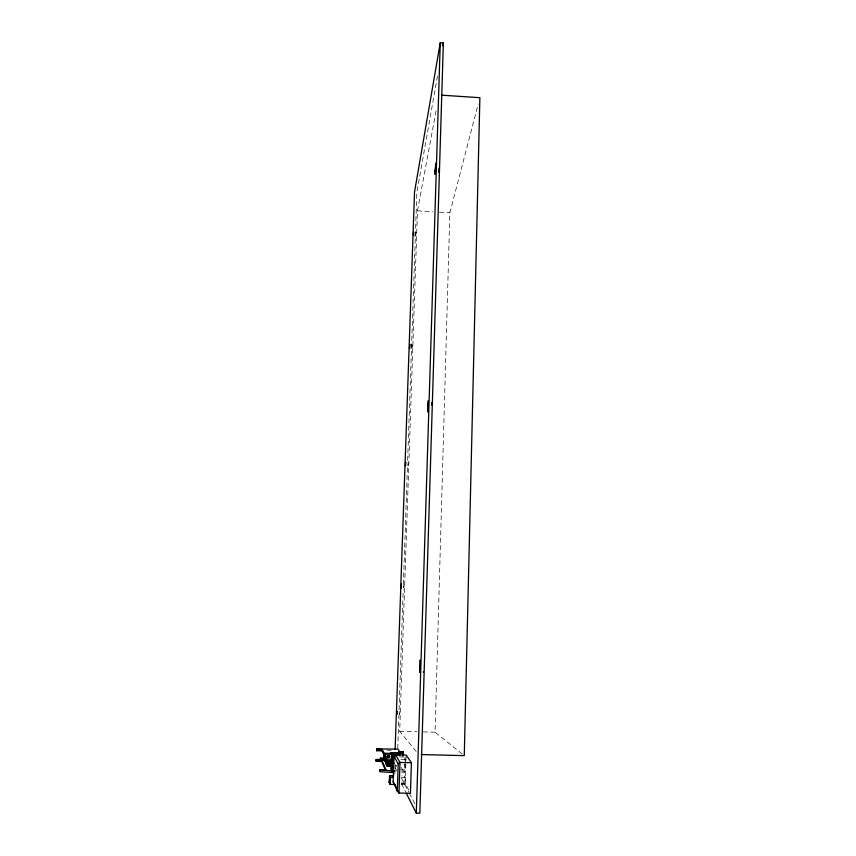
<?xml version="1.0" encoding="UTF-8"?>
<svg xmlns="http://www.w3.org/2000/svg" width="856" height="856" viewBox="0 0 856 856"><rect width="100%" height="100%" fill="white"/><g stroke="black" fill="none" stroke-linecap="round" stroke-linejoin="round"><path stroke-width="0.64" stroke-dasharray="4.28 3.21" d="M462.187 753.965L435.062 732.222L449.86 212.78L478.183 104.175M401.282 784.631L404.974 784.717L405.198 777.612L404.289 775.975L401.646 775.911M401.411 771.128L405.37 771.224L405.573 764.932L401.614 764.825M405.626 763.359L405.787 758.33M408.687 790.024L405.209 783.486L405.926 761.53M405.969 760.235L406.097 756.362M394.851 774.188L394.98 770.304M395.023 769.02L395.162 765.136M395.772 764.718L395.74 765.778M397.751 748.422L398.896 715.081M399.078 709.742L403.208 589.709M403.39 584.38L407.424 467.012M407.649 460.346L416.872 192.279L437.544 75.745M416.134 751.44L399.688 731.27L417.471 210.865L436.624 108.006M404.974 784.717L404.064 782.994L404.289 775.975M401.721 772.786L404.385 772.85L404.963 757.1M415.834 235.732C415.663 226.38 417.653 238.524 413.427 235.635M409.703 344.7C413.277 342.55 412.881 350.874 409.521 348.36M401.411 782.93L404.064 782.994M401.207 783.39L405.209 783.486M386.923 755.484L389.48 755.506M387.073 755.677L389.64 755.827M387.233 755.987L389.812 756.137M387.394 756.308L389.929 756.372M387.436 756.394L389.972 756.458M386.784 756.543L390.09 756.683M399.249 756.918L404.514 757.046M389.523 756.929L386.944 756.865L389.566 757.025M386.73 757.121L389.694 757.26L386.848 757.346M386.891 757.442L389.405 757.507M400.833 759.55L404.813 759.647L402.769 756.479M400.629 769.726L404.546 769.822L405.37 771.224M401.518 777.515L405.198 777.612M399.688 731.27L416.722 731.73M423.271 731.901L435.062 732.222M387.137 750.198L391.192 750.305M417.471 210.865L433.018 211.785M439.492 212.17L449.86 212.78M401.282 767.447L404.385 772.85M396.028 765.178L395.932 766.152M396.221 765.553L396.125 766.516M401.336 777.976L408.74 792.067M409.35 793.245L414.903 803.805M395.119 767.597L396.938 771.106M401.518 783.786L405.658 791.993M412.143 344.818L411.961 348.488M407.895 464.637C408.055 469.045 408.312 456.73 407.895 464.637M403.722 586.467C403.85 591.903 404.15 578.378 403.722 586.467M399.367 713.358C399.549 718.205 399.709 706.585 399.367 713.358"/><path stroke-width="1.28" d="M413.405 234.651C413.555 237.615 413.79 228.424 413.416 234.202M431.852 405.188L431.873 402.534M416.294 813.125L440.252 42.8L443.355 43.014L419.836 813.2L416.294 813.125L406.247 793.17M411.415 762.707L410.431 793.287L398.96 793.02L397.291 791.083L393.139 781.785L394.028 756.469L395.515 754.799L406.14 755.067L411.415 762.707L399.998 762.428L398.222 763.916L397.291 791.083M399.174 754.222L399.153 753.077L390.464 753.023C391.823 754.104 390.871 755.431 390.464 753.023M399.377 754.543L399.356 753.398L390.636 753.344L391.545 754.66L399.581 754.864L399.559 753.719L384.002 753.248L382.172 749.471L376.576 748.979L397.976 749.086L400.03 752.253M399.634 755.591L399.164 751.686L402.78 751.771L403.283 755.677M384.697 760.492L385.35 760.577L384.686 759.7L385.435 759.657M383.905 758.78L384.622 757.924L384.74 759.251L384.772 758.245L384.087 759.176M384.804 757.442L385.468 757.528L384.804 756.65L385.542 756.597L384.825 756.715M384.74 756.009L384.74 754.917L384.044 755.837L384.74 756.009L384.044 755.837M385.542 759.893L385.553 761.005L384.847 760.834L385.542 759.893L384.847 760.032M385.66 757.945L384.954 757.763L385.66 756.832M384.997 761.166L385.703 761.348L384.997 761.166L385.703 760.235L385.821 761.594L385.125 761.444L385.863 761.69L385.863 760.567L385.157 761.508M385.821 758.277L385.114 758.095L385.81 757.164M384.537 759.368L385.243 760.342L385.232 759.229M385.981 758.609L385.264 758.427L385.97 757.485M384.622 757.057L385.35 757.293L385.393 756.276L384.676 756.394M385.425 754.874L385.478 753.408M385.328 761.091L386.045 762.075C387.137 760.385 384.194 761.348 386.088 761.048M385.393 760.674L385.393 759.561M385.446 758.801L385.446 757.999M385.51 757.614L385.5 756.511M385.51 762.289L386.227 762.471L385.51 761.476L386.27 761.433L385.51 761.476M385.596 759.112L385.617 758.373M385.671 762.632L385.671 761.829C387.95 761.594 384.74 763.349 386.345 762.717L386.227 761.337M385.831 762.985L386.548 763.167L385.831 762.985L386.548 762.033L386.666 763.424L385.96 763.263L386.719 763.52L386.709 762.375L385.992 762.525L386.88 763.873L386.12 763.627M386.099 759.39L386.944 760.631M386.281 763.98L386.869 762.728L387.04 764.226L386.281 763.98L387.04 764.226M387.319 760.267L386.591 760.417L387.319 760.267L387.319 761.423L386.591 761.241L386.463 760.139L387.19 760.021L387.158 761.07L386.43 760.888L386.259 759.732M387.201 763.434L386.473 763.584L387.201 763.434L387.212 764.59L386.484 764.408C385.168 763.038 388.207 762.942 386.345 763.295M386.645 764.772L387.372 763.798L387.372 764.954L386.612 764.697L387.329 764.857M387.479 760.62L387.49 761.776L386.762 761.594L387.479 760.62L386.784 760.834M392.187 764.365L387.533 764.151L387.543 765.317L386.816 765.136L387.533 764.151L392.134 764.269M386.923 761.947L387.65 760.973L387.661 762.129L386.891 761.872L387.661 762.129M391.171 765.767L386.976 765.499L386.976 764.665L391.16 764.601L386.976 764.665M391.331 761.508L387.822 761.316L387.832 762.482L387.094 762.3L387.083 761.466L391.278 761.401M391.353 766.141L387.147 765.863L387.137 765.029L391.342 764.964M387.265 762.653L387.95 762.739L387.254 761.819L391.46 761.765M391.534 766.505L387.319 766.238L387.308 765.392L391.524 765.328M394.327 763.349L387.436 763.017L387.426 762.182L391.641 762.118M391.31 766.034L387.843 765.949L387.875 764.879L391.395 765.071M388.003 762.846L387.993 761.68L391.513 761.861M395.13 784.492L390.208 784.374L389.106 781.945L389.748 775.622L393.707 775.718M389.491 782.652L389.748 775.622L390.464 777.259L390.208 784.374L389.106 781.945M389.748 783.486L389.94 777.954L389.298 776.478M390.817 754.478L390.85 753.719C391.984 752.638 391.93 755.645 390.785 754.414M391.502 754.575L391.363 753.194M391.117 768.795L392.166 770.903L391.117 768.795L391.716 763.285L392.39 764.601L392.166 770.903L394.809 770.967M391.995 755.527L392.669 756.747L392.444 763.028L391.385 761.016L391.556 756.351L391.995 755.527L394.595 755.591M391.502 769.512L391.716 763.285M391.706 770.025L391.278 764.119M391.556 756.351L392.444 763.028M380.032 769.63L392.444 770.999L392.39 772.551L380.15 771.641L380.032 769.63L385.981 769.779L381.787 760.042L376.18 759.529L380.171 759.443M395.119 749.685L414.518 192.129L440.252 42.8M385.457 770.229L381.733 761.455L376.276 761.316L376.18 759.529M384.654 757.121L384.622 754.692L383.927 754.81L382.118 750.873L376.672 750.733L376.576 748.979M376.276 761.316L376.319 759.903M376.672 750.733L376.726 749.321M391.855 754.136L384.398 754.072L386.398 758.234L380.46 758.084L380.578 760.032L391.577 760.813M380.15 771.641L380.203 770.09M380.578 760.032L380.46 758.084M381.733 761.455L381.787 760.042M382.118 750.873L382.172 749.471M383.499 757.881L384.184 756.972L384.184 758.052L383.499 757.881L384.141 757.967M383.606 754.125L384.248 754.981M383.638 757.421L384.365 757.378L383.616 758.138M383.755 755.206L383.755 754.436M384.59 758.93L384.472 757.603L383.788 757.742L384.44 758.609M383.905 755.527L384.59 755.698L383.905 755.527L384.002 753.248M384.323 756.404L385.007 756.554L384.323 756.404L384.398 754.072M384.333 758.373L384.323 757.293M384.494 756.79L385.04 755.548M439.096 168.076L438.764 172.313M399.099 752.37L399.164 751.686M399.303 752.681L399.281 751.868L402.994 752.092L402.93 752.777L399.303 752.681L399.367 751.996M402.716 752.456L402.78 751.771M402.78 755.72L402.855 755.024M442.894 45.636L443.355 43.014M423.324 672.302L423.463 671.714M392.144 757.453L392.669 756.747L395.301 756.811M391.866 765.296L392.39 764.601M389.94 777.954L390.464 777.259L392.915 777.312M383.97 758.127L384.622 757.924M390.497 753.087L391.235 752.97M390.668 753.398L399.41 753.483M390.85 753.719L399.559 753.719M384.783 755.013L384.044 755.056M384.376 755.752L385.082 755.634M383.52 757.164L384.216 757.057M384.986 757.036L385.703 756.918M385.136 757.367L385.853 757.25M384.515 757.688L383.788 757.742M384.815 758.341L384.087 758.384M385.746 760.321L384.997 760.374M385.179 760.77L385.906 760.663M386.955 761.187L387.693 761.07M387.864 761.423L387.083 761.466M385.703 761.894L386.43 761.776M386.591 762.118L385.831 762.172M388.036 761.776L387.254 761.819M386.752 762.471L385.992 762.525M387.458 762.247L392.851 762.247M386.184 762.942L386.912 762.824M386.677 764.012L391.995 764.012M387.586 764.248L386.805 764.301M387.169 765.103L387.918 764.986M387.34 765.467L391.577 765.435M376.126 760.931L380.118 760.845M376.522 750.391L381.83 750.295M399.688 752.499L403.337 752.595M399.709 753.323L403.358 753.408M421.205 754.543L464.273 755.634L479.874 97.702L441.685 95.166M383.97 759.711L386.345 759.764M389.287 763.135L391.599 763.188M387.319 766.238L391.492 766.409M392.444 770.999L394.691 771.053M380.642 758.491L391.631 759.261M386.623 759.946L385.917 759.796L386.666 760.042M386.784 760.288L386.077 760.128L386.826 760.385M384.537 760.16L385.243 760.342M386.398 760.823L387.158 761.07M384.847 760.834L385.553 761.005M387.447 761.68L386.762 761.594M387.094 762.3L387.832 762.482M387.5 765.211L386.816 765.136M386.976 765.499L387.715 765.681L387.704 764.515M387.886 766.056L387.147 765.863M390.432 753.772L391.149 753.922M390.604 754.093L391.32 754.243M384.847 756.244L384.173 756.094L384.89 756.33M385.617 757.849L384.954 757.763M385.114 758.095L385.778 758.181M385.938 758.512L385.264 758.427M393.139 781.785L396.991 788.676M395.515 754.799L399.998 762.428L398.96 793.02L397.976 790.848M394.028 756.469L398.222 763.916M391.385 761.016L391.781 761.733M388.207 762.129L388.175 763.199L387.436 763.017M387.319 761.423L386.591 761.241M384.344 755.548L385.842 758.716M388.1 765.35L388.014 766.323M387.212 764.59L386.484 764.408M402.909 751.964L402.93 752.777M420.446 663.229L419.772 672.377L420.157 660.126L420.446 663.229M409.746 345.225L409.521 348.36L409.746 345.225M405.68 462.572C405.348 471.495 405.402 459.822 405.68 462.572M401.443 584.712C401.079 594.01 401.25 580.475 401.443 584.712M396.777 713.294C396.949 718.13 397.12 706.51 396.777 713.294M427.625 407.488L427.797 412.014L428.375 400.512L427.625 407.488M435.03 171.082L435.126 174.41L435.886 163.121L435.03 171.082M399.57 752.306L399.506 753.002L399.485 752.178L403.123 752.274L403.144 753.098L403.208 752.403L399.57 752.306M384.933 758.577L384.237 758.716L384.975 758.662M384.89 755.238L384.194 755.377L384.933 755.324M385.05 759.914L384.355 759.764L385.082 760"/></g></svg>
